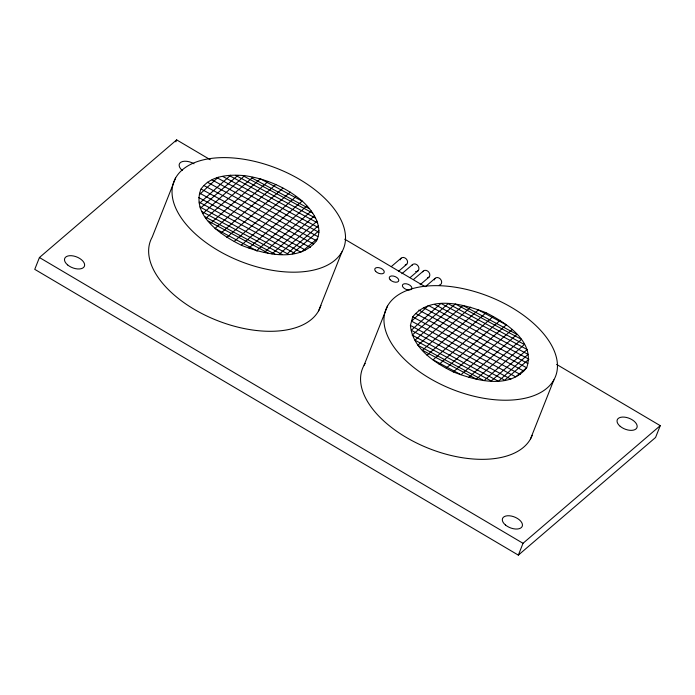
<?xml version="1.0" encoding="UTF-8"?>
<svg xmlns="http://www.w3.org/2000/svg" width="695" height="695" viewBox="0 0 695 695"><rect width="100%" height="100%" fill="white"/><g stroke="black" fill="none" stroke-linecap="round" stroke-linejoin="round"><path stroke-width="1.04" d="M410.415 325.442L412.7 316.911C430.162 294.932 463.808 304.089 486.014 312.724C505.647 322.523 535.862 341.697 526.671 367.759C509.209 389.739 475.562 380.573 453.357 371.947C434.445 362.625 412.535 348.43 410.415 325.442L510.868 379.157M210.272 159.737L176.66 139.877L39.433 257.524L34.75 269.347L518.34 555.123L655.567 437.476L660.25 425.653L556.625 364.415M175.878 141.85L176.66 139.877M175.592 178.007L152.188 237.125A91.184 49.927 21.6 0 0 215.867 319.987A91.184 49.927 21.6 0 0 320.925 305.374M318.571 310.917L341.975 251.798A91.184 49.927 21.6 0 0 238.481 158.503A91.184 49.927 21.6 0 0 195.903 234.406A91.184 49.927 21.6 0 0 341.975 251.798M364.111 365.162L387.523 306.043M530.494 438.953L553.906 379.835A91.184 49.927 21.6 0 0 450.403 286.54A91.184 49.927 21.6 0 0 407.826 362.442A91.184 49.927 21.6 0 0 553.906 379.835M518.34 555.123L523.022 543.299L660.25 425.653M244.649 175.653C229.289 174.315 210.489 175.262 200.89 189.222C191.099 215.502 221.331 235.388 241.339 245.196L241.678 245.396C264.491 254.266 298.841 263.066 316.677 240.583C323.505 225.988 312.924 211.037 302.542 201.333C286.227 187.372 265.864 178.676 244.649 175.653L203.088 213.408M268.001 181.569L215.024 228.473L257.246 251.008M199.378 194.635L218.187 177.251M287.348 253.692L318.136 225.858M314.27 216.015L271.988 253.962M306.79 205.989L256.62 250.782M311.36 211.002L264.256 252.415M470.706 307.147L422.447 350.28L476.353 379.105L521.528 339.368L455.338 303.976L415.011 340.211L491.235 380.964L527.201 349.542L440.934 303.42L411.292 330.281L504.657 380.2L528.956 359.228L428.502 305.513L411.553 321.177L515.69 376.855L526.671 367.759L418.868 310.109M468.665 377.515L516.924 334.382L463.018 305.565L417.843 345.293L484.033 380.686L524.36 344.459L448.136 303.698L412.17 335.12L498.437 381.251L528.078 354.389L434.714 304.462M296.105 196.477L241.339 245.196M486.014 312.724L433.107 359.81L461.011 374.727L512.319 329.404M453.357 371.947L506.264 324.852L478.36 309.935L427.051 355.267M282.926 188.163L226.857 237.395M439.162 364.354L493.111 316.52M446.259 368.15L500.209 320.308M252.78 177.286L205.755 218.308M200.29 208.265L237.864 175.435M279.086 254.353L317.076 221.158M318.953 230.74L292.204 253.823M230.618 175.21L199.352 203.461M221.097 233.051L275.889 184.41M234.224 241.408L290.293 192.098M248.949 248.019L301.239 201.845L302.542 201.333L260.321 178.806L210.455 223.46M301.821 251.686L317.163 238.854M391.337 266.559L401.024 258.253M398.661 271.198L406.74 264.274M401.901 273.708L412.396 264.717M410.033 277.661L418.112 270.737M413.586 279.425L423.272 271.12M420.101 284.759L428.98 277.149M425.427 286.644L435.113 278.339M204.139 185.661L313.601 243.954M310.361 247.507L201.064 189.031M415.784 313.514L523.735 371M251.938 178.016L309.206 208.63M242.694 175.592L312.628 212.983M235.596 175.366L315.365 218.022M228.916 175.366L317.641 222.895M222.765 176.443L318.432 227.595M216.788 177.625L319.005 232.278M211.992 179.936L317.815 236.517M423.681 307.815L527.818 363.494M199.769 193.245L305.322 249.992M198.579 197.484L300.839 252.163M199.135 202.149L294.88 253.354M412.7 316.911L520.503 374.553M199.934 206.954L288.72 254.431M202.158 211.714L282.074 254.448M204.903 216.744L274.977 254.214M208.274 221.079L268.461 253.258M344.703 239.184L424.993 286.627M316.52 240.757L207.292 182.212M39.433 257.524L523.022 543.299M182.29 170.475A10.599 5.803 21.6 0 1 181.03 162.135A10.599 5.803 21.6 0 1 193.992 163.768M409.954 289.937A5.021 2.745 21.6 0 1 402.466 286.166A5.021 2.745 21.6 0 1 408.304 284.359A5.021 2.745 21.6 0 1 410.858 289.65M532.205 435.322A91.184 49.927 21.6 0 1 424.402 446.607A91.184 49.927 21.6 0 1 365.162 363.433M400.224 259.843A4.153 3.336 49.4 0 1 406.236 258.896A4.153 3.336 49.4 0 1 405.176 265.056M411.883 265.429A4.153 3.336 49.4 0 1 418.268 266.22A4.153 3.336 49.4 0 1 415.601 271.528M422.751 271.841A4.153 3.336 49.4 0 1 428.841 272.179A4.153 3.336 49.4 0 1 427.425 277.93M434.314 279.929A4.153 3.336 49.4 0 1 440.335 278.982A4.153 3.336 49.4 0 1 439.266 285.141M620.192 426.322A10.599 5.803 21.6 0 0 636.915 427.72A10.599 5.803 21.6 0 0 624.214 417.104A10.599 5.803 21.6 0 0 620.192 426.322M67.65 264.943A10.599 5.803 21.6 0 0 84.373 266.341A10.599 5.803 21.6 0 0 71.672 255.725A10.599 5.803 21.6 0 0 67.65 264.943M505.474 525.003A10.599 5.803 21.6 0 0 522.197 526.402A10.599 5.803 21.6 0 0 509.496 515.786A10.599 5.803 21.6 0 0 505.474 525.003M375.647 271.363A5.021 2.745 21.6 0 0 383.866 273.013A5.021 2.745 21.6 0 0 379.001 267.679A5.021 2.745 21.6 0 0 375.647 271.363M390.164 279.764A5.021 2.745 21.6 0 0 398.391 281.414A5.021 2.745 21.6 0 0 393.526 276.08A5.021 2.745 21.6 0 0 390.164 279.764"/></g></svg>
